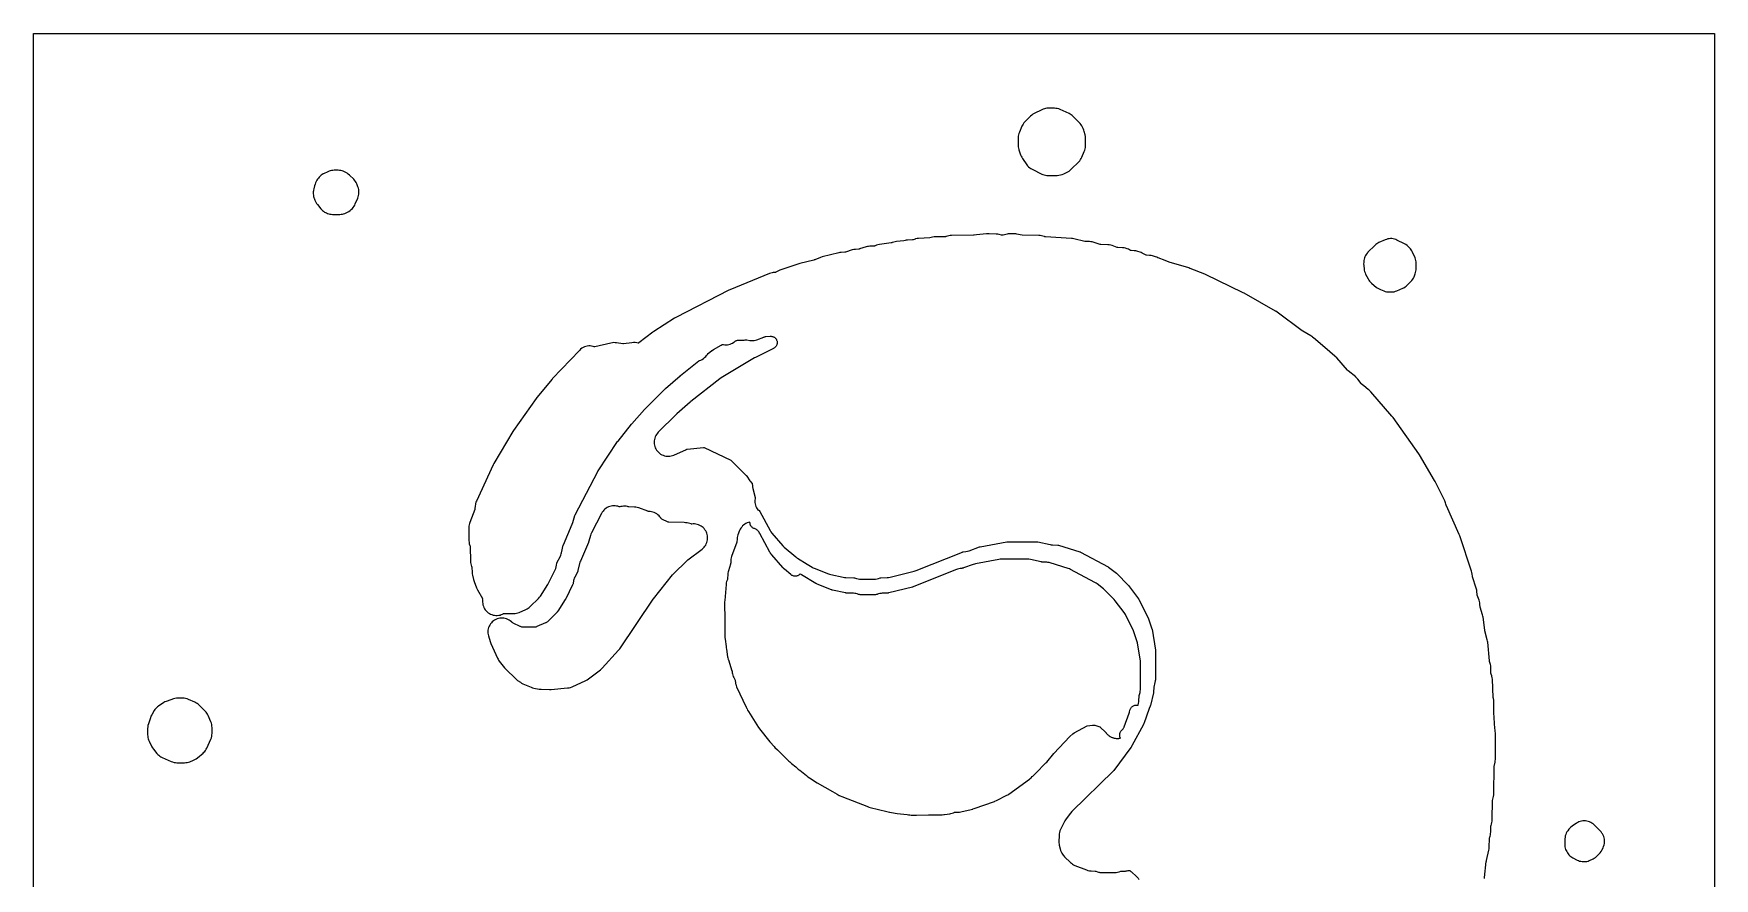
# Model space of a CAD drawing. Header units: millimetres. Extents: x 0 to 300, y 0 to 300.
# Drawn here: x 0 to 300, y 149.2 to 300 of the extents above; entities that cross this region are included whole.
import ezdxf

# ---------------------------------------------------------------- set-up
doc = ezdxf.new("R2010")
doc.units = ezdxf.units.MM
doc.layers.add('CUT', color=7, linetype='CONTINUOUS')

msp = doc.modelspace()

# ---------------------------------------------------------------- linework, layer by layer
at = {"layer": 'CUT'}
for points in [[(0, 0.0614), (0, 299.9386), (0.0029, 299.9971), (0.0614, 300), (299.9341, 300), (299.9926, 299.9971), (299.9954, 299.9386), (299.9954, 0.0614), (299.9926, 0.0029), (299.9341, 0), (0.0614, 0), (0.0029, 0.0029)], [(175.8683, 279.2667), (176.1635, 278.3671), (176.2509, 278.139), (176.3602, 277.9206), (176.4902, 277.7138), (176.4906, 277.7133), (177.2705, 276.5981), (177.4236, 276.401), (177.5956, 276.2201), (177.7848, 276.0572), (177.9893, 275.914), (178.207, 275.792), (179.9466, 274.9279), (180.156, 274.8356), (180.3729, 274.7628), (180.5956, 274.7102), (180.8222, 274.6782), (181.0508, 274.667), (182.3866, 274.6627), (182.6883, 274.68), (182.9856, 274.7336), (183.5712, 274.8761), (183.8535, 274.9627), (184.1236, 275.082), (184.5857, 275.3197), (184.8092, 275.4497), (185.018, 275.602), (185.21, 275.7751), (186.5688, 277.1338), (186.7282, 277.3092), (186.8704, 277.4988), (186.9939, 277.7011), (187.0977, 277.9141), (187.5364, 278.9344), (187.624, 279.1704), (187.6875, 279.414), (187.7262, 279.6627), (187.7396, 279.9141), (187.744, 281.3215), (187.7267, 281.623), (187.6732, 281.9203), (187.53, 282.5086), (187.4443, 282.7884), (187.3265, 283.0562), (187.0943, 283.5101), (186.9652, 283.7331), (186.8139, 283.9417), (186.6419, 284.1336), (185.5594, 285.2228), (185.39, 285.3784), (185.2069, 285.5176), (185.0119, 285.6395), (184.8064, 285.7429), (183.2093, 286.4568), (182.9661, 286.5507), (182.7145, 286.6186), (182.4571, 286.6601), (182.1969, 286.6745), (181.0964, 286.6779), (180.8642, 286.6678), (180.634, 286.6362), (180.4077, 286.5834), (180.1873, 286.5098), (179.9747, 286.416), (178.6059, 285.7348), (178.3714, 285.6019), (178.1527, 285.4445), (177.9521, 285.2644), (176.9145, 284.2268), (176.7557, 284.0523), (176.6141, 283.8636), (176.4909, 283.6624), (176.3872, 283.4504), (175.9415, 282.4186), (175.9389, 282.4127), (175.8499, 282.1739), (175.7857, 281.9273), (175.7469, 281.6754), (175.734, 281.4208), (175.7343, 280.0765), (175.7482, 279.8133), (175.7898, 279.5531), (175.8585, 279.2987), (175.8651, 279.2788)], [(50.648, 269.4935), (50.6515, 269.489), (51.2381, 268.7468), (51.3876, 268.5745), (51.5521, 268.4165), (51.7303, 268.2742), (51.9208, 268.1487), (52.1219, 268.0411), (52.2474, 267.9812), (52.4525, 267.8942), (52.6646, 267.8259), (52.8819, 267.7766), (53.1027, 267.747), (53.3253, 267.7371), (54.6555, 267.7372), (54.8842, 267.7477), (55.111, 267.7791), (55.3339, 267.8311), (55.5512, 267.9033), (55.7609, 267.995), (56.0314, 268.1284), (56.2733, 268.2649), (56.4985, 268.4274), (56.7044, 268.6138), (56.8965, 268.8084), (57.0533, 268.9828), (57.1931, 269.1711), (57.3146, 269.3717), (57.4168, 269.5829), (57.8665, 270.6353), (57.9529, 270.8694), (58.0157, 271.1109), (58.054, 271.3575), (58.0675, 271.6067), (58.068, 271.7158), (58.0573, 271.9578), (58.0233, 272.1976), (57.9662, 272.433), (57.8866, 272.6617), (57.6834, 273.1656), (57.5768, 273.3956), (57.4474, 273.6137), (57.2966, 273.8175), (57.126, 274.005), (56.3689, 274.7565), (56.1681, 274.9354), (55.9493, 275.0917), (55.715, 275.2236), (55.4857, 275.3369), (55.276, 275.4288), (55.0588, 275.5011), (54.8358, 275.5533), (54.609, 275.5848), (54.3803, 275.5955), (53.6189, 275.5961), (53.3905, 275.5858), (53.1639, 275.5547), (52.9411, 275.503), (52.724, 275.4312), (52.5144, 275.3398), (51.7114, 274.9452), (51.7089, 274.944), (51.5068, 274.8328), (51.3157, 274.7034), (51.1374, 274.557), (50.9734, 274.3948), (50.825, 274.2181), (50.6936, 274.0285), (50.5801, 273.8276), (50.3404, 273.353), (50.2289, 273.098), (50.1464, 272.8321), (50.0049, 272.2661), (49.9619, 272.0562), (49.9574, 272.0174), (49.9464, 271.9614), (49.9234, 271.7535), (49.918, 271.5443), (49.9205, 271.3833), (49.9342, 271.1588), (49.9679, 270.9364), (50.0215, 270.718), (50.0946, 270.5052), (50.1045, 270.4829), (50.1106, 270.4654), (50.2049, 270.2568), (50.3807, 269.9109), (50.504, 269.6955)], [(239.9137, 254.5465), (240.1382, 254.4144), (240.3753, 254.3064), (241.0204, 254.0523), (241.2452, 253.9759), (241.4763, 253.9211), (241.5049, 253.9171), (241.5096, 253.916), (241.6149, 253.9019), (241.7115, 253.8885), (241.7159, 253.8883), (241.7442, 253.8845), (241.9808, 253.8753), (242.3463, 253.8784), (242.5959, 253.893), (242.8427, 253.9325), (243.0844, 253.9964), (243.3185, 254.0841), (243.3229, 254.086), (244.3752, 254.5417), (244.5865, 254.6453), (244.7872, 254.7683), (244.9754, 254.9096), (245.1495, 255.0681), (245.8268, 255.7453), (245.9972, 255.934), (246.1476, 256.1391), (246.2764, 256.3584), (246.3822, 256.5897), (246.5895, 257.1113), (246.6672, 257.3379), (246.7229, 257.5709), (246.756, 257.8082), (246.7663, 258.0475), (246.7614, 258.9943), (246.7477, 259.2429), (246.7094, 259.4889), (246.6468, 259.7299), (246.5605, 259.9634), (246.1205, 260.9936), (246.0165, 261.2082), (245.8925, 261.412), (245.7496, 261.6029), (245.5892, 261.7794), (245.369, 261.9997), (245.1659, 262.1817), (244.9442, 262.3406), (244.7065, 262.4743), (243.3454, 263.1452), (243.1219, 263.2421), (242.8901, 263.3168), (242.6521, 263.3686), (242.4102, 263.397), (242.1666, 263.4017), (241.9238, 263.3827), (241.684, 263.3401), (241.4494, 263.2744), (241.2224, 263.1862), (240.1281, 262.6985), (239.9213, 262.5946), (239.725, 262.472), (239.5409, 262.3318), (239.3705, 262.1751), (238.1636, 260.9577), (238.1588, 260.9528), (237.9999, 260.7766), (237.8585, 260.5862), (237.7358, 260.3832), (237.6329, 260.1695), (237.5507, 259.9469), (237.4899, 259.7176), (237.4512, 259.4836), (237.4137, 259.1638), (237.3968, 258.8932), (237.4093, 258.6223), (237.4745, 257.9751), (237.5088, 257.7442), (237.5644, 257.5175), (237.6409, 257.2969), (237.7377, 257.0845), (237.7442, 257.0717), (238.1815, 256.2195), (238.3095, 255.9986), (238.4593, 255.7919), (238.6295, 255.6016), (238.8181, 255.4296), (239.6992, 254.7052), (239.7041, 254.7013)], [(82.9528, 195.5999), (82.7148, 195.5258), (82.4854, 195.4283), (82.2668, 195.3085), (82.0613, 195.1675), (81.8708, 195.0068), (81.6973, 194.8279), (81.5424, 194.6325), (81.4078, 194.4228), (81.2947, 194.2007), (81.2043, 193.9684), (81.1374, 193.7283), (81.0949, 193.4827), (81.0769, 193.2341), (81.0839, 192.9849), (81.1156, 192.7377), (81.1717, 192.4948), (81.4667, 191.4578), (81.5258, 191.2768), (81.5984, 191.1007), (82.7939, 188.4908), (82.887, 188.3079), (82.9947, 188.1333), (83.1164, 187.9681), (84.0597, 186.7915), (84.2618, 186.5684), (86.0732, 184.7961), (86.2281, 184.6567), (86.3941, 184.5306), (86.8749, 184.1962), (87.0916, 184.0614), (87.3209, 183.9493), (88.7815, 183.3259), (89.0319, 183.2345), (89.2906, 183.1702), (90.208, 182.9937), (90.4008, 182.9643), (90.5953, 182.9501), (92.0734, 182.8998), (92.3934, 182.9094), (95.3059, 183.1843), (95.582, 183.226), (95.8517, 183.2982), (96.1116, 183.4001), (98.5773, 184.5288), (98.8297, 184.6624), (99.0653, 184.8238), (101.1689, 186.4493), (101.3333, 186.5881), (101.4852, 186.7404), (104.3793, 189.9054), (104.4989, 190.0463), (104.6078, 190.1957), (110.5702, 199.0463), (110.5984, 199.0864), (110.6282, 199.1252), (114.041, 203.3899), (114.088, 203.4451), (114.1383, 203.4973), (116.6449, 205.9483), (116.7005, 205.9994), (116.7593, 206.0468), (119.3151, 207.9795), (119.5011, 208.1349), (119.6711, 208.3076), (119.8237, 208.4959), (119.9573, 208.6981), (120.0707, 208.9123), (120.1628, 209.1365), (120.2328, 209.3685), (120.28, 209.6062), (120.3039, 209.8474), (120.3044, 210.0898), (120.2814, 210.331), (120.2352, 210.569), (120.1661, 210.8013), (120.0749, 211.0258), (119.9624, 211.2404), (119.8296, 211.4432), (119.6778, 211.6321), (119.5084, 211.8055), (119.323, 211.9616), (119.1234, 212.099), (118.9114, 212.2165), (118.689, 212.3129), (118.4584, 212.3873), (118.2216, 212.439), (117.9809, 212.4675), (117.7386, 212.4726), (117.4969, 212.4543), (117.4825, 212.4525), (117.4441, 212.4504), (117.4059, 212.4557), (117.3884, 212.4595), (116.6265, 212.641), (116.3673, 212.6885), (116.1046, 212.7085), (113.3627, 212.7717), (113.343, 212.7727), (113.3009, 212.7782), (113.2608, 212.7923), (113.2428, 212.8004), (112.1033, 213.3448), (112.0879, 213.3526), (112.056, 213.3717), (112.0332, 213.401), (112.0235, 213.4154), (111.9488, 213.5325), (111.7999, 213.7415), (111.6304, 213.9341), (111.442, 214.1084), (111.2368, 214.2624), (111.0168, 214.3945), (110.7845, 214.5034), (110.5422, 214.5879), (110.2925, 214.6472), (110.0381, 214.6805), (109.7395, 214.7041), (109.7225, 214.7058), (109.6861, 214.7121), (109.6502, 214.7217), (109.6345, 214.7271), (107.9996, 215.3281), (107.752, 215.4048), (107.4977, 215.4554), (107.2396, 215.4795), (106.2243, 215.5212), (106.2071, 215.5223), (106.1702, 215.5272), (106.1281, 215.5369), (105.9857, 215.5764), (105.7561, 215.6175), (105.5236, 215.637), (105.2903, 215.6348), (105.0583, 215.6109), (104.8295, 215.5654), (104.6313, 215.5163), (104.613, 215.5122), (104.5731, 215.5066), (104.4904, 215.5383), (104.2595, 215.6142), (104.0224, 215.6674), (103.7813, 215.6972), (103.5384, 215.7036), (103.296, 215.6863), (103.0565, 215.6455), (102.8221, 215.5817), (102.5949, 215.4955), (102.3772, 215.3875), (102.171, 215.259), (101.9782, 215.1111), (101.8008, 214.9451), (101.6402, 214.7627), (101.4982, 214.5656), (101.3759, 214.3556), (99.5766, 210.8879), (99.4708, 210.6558), (99.3892, 210.4141), (99.1027, 209.3967), (99.0779, 209.3185), (99.0556, 209.2554), (99.0257, 209.179), (97.5876, 205.8307), (97.5085, 205.6213), (97.4486, 205.4057), (97.1628, 204.1662), (97.15, 204.1157), (97.1457, 204.0997), (97.1154, 204.0052), (97.0773, 203.9134), (97.0704, 203.8984), (97.0474, 203.8517), (96.5957, 202.9765), (96.5025, 202.7744), (96.4277, 202.5648), (96.3718, 202.3494), (96.3353, 202.1298), (96.3213, 202.0142), (96.3108, 201.9441), (96.3068, 201.9219), (96.2755, 201.7903), (96.2294, 201.6632), (96.2206, 201.6425), (96.1908, 201.578), (94.9691, 199.1182), (94.9369, 199.0575), (94.9091, 199.0086), (94.8735, 198.9497), (93.5584, 196.9027), (93.5204, 196.8469), (93.5078, 196.8295), (93.4231, 196.7246), (93.4088, 196.7086), (93.3622, 196.6597), (91.7548, 195.0579), (91.7121, 195.0174), (91.6982, 195.0048), (91.6116, 194.9334), (91.523, 194.8734), (91.4245, 194.8195), (91.4077, 194.8113), (91.3542, 194.7867), (89.8428, 194.1358), (89.7839, 194.1122), (89.765, 194.1051), (89.6495, 194.0688), (89.5366, 194.0455), (89.4162, 194.0332), (89.396, 194.0322), (89.3325, 194.0305), (87.4141, 194.0302), (87.3565, 194.0315), (87.3382, 194.0324), (87.2286, 194.0425), (87.1256, 194.0617), (87.0249, 194.0903), (86.9223, 194.13), (86.9055, 194.1374), (86.8533, 194.1619), (85.6021, 194.7838), (85.5451, 194.814), (85.5273, 194.8241), (85.4233, 194.8899), (85.3267, 194.9661), (85.3113, 194.9796), (85.2719, 195.016), (85.0805, 195.1757), (84.8742, 195.3156), (84.655, 195.4342), (84.425, 195.5304), (84.1867, 195.6032), (83.9422, 195.652), (83.6942, 195.6761), (83.4449, 195.6754), (83.197, 195.6499)], [(123.3293, 198.2189), (123.3587, 195.5167), (123.3807, 192.4121), (123.3944, 192.2274), (123.3949, 192.1843), (123.4147, 191.8965), (123.5834, 190.568), (123.6244, 190.3346), (123.6828, 190.1224), (123.8754, 188.7633), (123.9146, 188.5522), (123.9718, 188.3453), (123.998, 188.2642), (124.0171, 188.1954), (124.6517, 186.2418), (124.6572, 186.223), (124.6749, 186.1402), (124.6774, 186.1208), (124.6984, 185.9227), (124.6999, 185.9091), (124.7349, 185.6805), (124.7908, 185.4561), (124.8673, 185.2379), (124.9636, 185.0276), (125.1998, 184.5692), (125.2074, 184.5536), (125.2082, 184.5515), (125.2088, 184.5488), (125.2128, 184.5243), (125.2673, 184.1214), (125.3028, 183.931), (125.3037, 183.9258), (125.304, 183.9245), (125.3132, 183.8754), (125.3835, 183.6351), (125.4775, 183.4031), (127.1645, 179.7723), (127.3084, 179.5061), (127.3407, 179.4541), (127.4416, 179.2396), (127.5969, 178.9584), (129.4054, 176.1281), (129.453, 176.0627), (129.5742, 175.8902), (131.4106, 173.5667), (131.5689, 173.3851), (132.0872, 172.8455), (132.1557, 172.7623), (132.3251, 172.5766), (132.7467, 172.1588), (133.2809, 171.6026), (133.352, 171.5315), (134.2532, 170.6657), (134.7967, 170.1271), (134.9521, 169.9855), (135.0231, 169.926), (135.1377, 169.8159), (135.2987, 169.674), (136.035, 169.0792), (136.4897, 168.6987), (136.6148, 168.6006), (136.7537, 168.4987), (137.9338, 167.5453), (138.2119, 167.3503), (138.812, 166.9876), (139.5803, 166.4237), (139.831, 166.2618), (142.5884, 164.7056), (143.4232, 164.2012), (143.604, 164.1018), (143.7924, 164.0178), (143.8427, 163.9978), (143.9534, 163.9353), (144.2761, 163.7825), (148.9916, 161.9489), (149.0512, 161.9305), (149.3199, 161.844), (152.2843, 161.1049), (152.5188, 161.0582), (152.7566, 161.0341), (152.817, 161.0309), (153.7624, 160.8104), (154.1181, 160.7541), (155.9437, 160.5986), (156.1553, 160.5497), (156.381, 160.5187), (156.6086, 160.5084), (157.0004, 160.5086), (157.3103, 160.4822), (157.5649, 160.4736), (159.7053, 160.51), (161.909, 160.511), (162.1825, 160.5262), (162.4527, 160.5711), (162.5902, 160.6019), (163.505, 160.725), (163.732, 160.7663), (163.9543, 160.8283), (164.1699, 160.9106), (164.3268, 160.979), (164.3428, 160.9855), (164.3783, 160.9972), (164.4148, 161.0021), (164.4323, 161.0033), (165.2597, 161.0379), (165.2608, 161.038), (165.5112, 161.0611), (165.7581, 161.1094), (167.6306, 161.5739), (167.6664, 161.5847), (167.6679, 161.5851), (167.905, 161.6568), (171.5127, 162.9457), (171.5486, 162.961), (171.5578, 162.9643), (171.8401, 163.0852), (173.7117, 164.027), (173.8887, 164.1253), (174.0573, 164.2376), (177.7303, 166.9059), (177.8814, 167.0248), (178.0229, 167.155), (178.2353, 167.3659), (178.3514, 167.461), (178.5096, 167.6157), (178.8111, 167.938), (180.6773, 169.7919), (180.8205, 169.9468), (182.1059, 171.4597), (184.9509, 174.5005), (185.4595, 174.9873), (185.7049, 175.1638), (188.0277, 176.4263), (189.0045, 176.5163), (189.0057, 176.5164), (189.0126, 176.5166), (189.0489, 176.5178), (189.3828, 176.5291), (189.387, 176.5279), (190.3152, 176.2287), (190.3313, 176.2231), (190.3378, 176.2203), (190.3656, 176.1989), (190.3802, 176.1857), (191.3338, 175.2787), (191.3358, 175.2767), (191.3382, 175.2743), (191.3412, 175.2708), (191.3874, 175.2154), (191.4046, 175.1919), (191.4212, 175.1715), (191.4832, 175.0875), (191.546, 175.018), (191.5594, 175.0016), (191.5768, 174.9841), (191.6515, 174.9015), (191.7193, 174.8402), (191.732, 174.8274), (191.7498, 174.8127), (191.8376, 174.7334), (191.9091, 174.6807), (191.9209, 174.6709), (191.9388, 174.6589), (192.0396, 174.5847), (192.1135, 174.541), (192.1243, 174.5337), (192.1419, 174.5242), (192.2554, 174.4571), (192.3303, 174.4224), (192.3401, 174.4171), (192.3573, 174.4099), (192.483, 174.3517), (192.5576, 174.3258), (192.5662, 174.3222), (192.5829, 174.3171), (192.72, 174.2696), (192.7931, 174.2523), (192.8006, 174.2499), (192.8166, 174.2467), (192.964, 174.2117), (193.0344, 174.2023), (193.041, 174.201), (193.0564, 174.1994), (193.2126, 174.1785), (193.2792, 174.1764), (193.285, 174.1758), (193.2998, 174.1757), (193.4633, 174.1704), (193.5252, 174.1746), (193.5302, 174.1746), (193.5446, 174.176), (193.7135, 174.1875), (193.77, 174.1971), (193.7745, 174.1975), (193.7885, 174.2002), (193.9607, 174.2295), (193.9755, 174.2336), (193.9743, 174.2363), (193.977, 174.2368), (193.9737, 174.2427), (193.9271, 174.3486), (193.891, 174.4586), (193.8656, 174.5715), (193.8512, 174.6863), (193.848, 174.802), (193.8559, 174.9175), (193.8748, 175.0317), (193.9046, 175.1431), (193.9064, 175.1478), (193.9156, 175.1727), (193.9174, 175.1774), (193.944, 175.2486), (193.9892, 175.3418), (193.9933, 175.3503), (194.0559, 175.4521), (194.1285, 175.5475), (194.2102, 175.6351), (194.2523, 175.672), (194.2704, 175.6896), (194.3686, 175.7849), (194.4525, 175.8846), (194.526, 175.9921), (194.5307, 176.0007), (194.5883, 176.1065), (194.59, 176.1103), (194.5904, 176.1112), (194.6228, 176.1883), (194.6231, 176.1889), (194.6506, 176.2543), (194.6512, 176.2558), (195.5322, 178.6801), (195.5903, 178.8706), (195.6799, 179.2308), (195.7132, 179.3416), (195.757, 179.4488), (195.811, 179.5512), (195.8746, 179.6479), (195.9472, 179.7381), (196.0281, 179.8208), (196.1167, 179.8954), (196.212, 179.9611), (196.3132, 180.0173), (196.4194, 180.0635), (196.5295, 180.0992), (196.6425, 180.1241), (196.7575, 180.1381), (196.8732, 180.1409), (196.9887, 180.1325), (197.1028, 180.1131), (197.1337, 180.1047), (197.2208, 180.4552), (197.2686, 180.6987), (197.2921, 180.9458), (197.3258, 181.6928), (197.331, 181.7635), (197.3333, 181.7859), (197.3556, 181.9258), (197.3604, 181.9478), (197.3775, 182.0166), (197.4797, 182.3828), (197.5304, 182.6024), (197.5611, 182.8257), (197.5716, 183.0509), (197.578, 187.575), (197.5704, 187.7737), (197.547, 187.9712), (197.0306, 191.2172), (196.9899, 191.419), (196.9328, 191.6167), (196.4586, 193.0358), (196.3234, 193.362), (194.8632, 196.2811), (194.7507, 196.4823), (194.6202, 196.6722), (193.0583, 198.7343), (192.8479, 198.9778), (191.1797, 200.6742), (190.9426, 200.8864), (189.8096, 201.7774), (189.6304, 201.906), (189.4405, 202.0182), (185.0892, 204.3383), (184.8741, 204.4402), (184.6503, 204.5211), (181.4557, 205.507), (181.2543, 205.5601), (181.0491, 205.5963), (180.8416, 205.6152), (180.0885, 205.6523), (180.0348, 205.6561), (180.0178, 205.6577), (179.9111, 205.6723), (179.8943, 205.6753), (179.8415, 205.686), (177.9394, 206.1146), (177.6624, 206.1609), (177.3819, 206.1757), (172.7211, 206.1609), (172.5001, 206.1504), (172.2809, 206.1204), (168.119, 205.362), (167.9094, 205.3145), (167.7047, 205.249), (165.9703, 204.6116), (165.9018, 204.5886), (165.8799, 204.5819), (165.7395, 204.5481), (165.717, 204.544), (165.6455, 204.5332), (165.3503, 204.4974), (165.1369, 204.462), (164.9274, 204.4083), (164.7232, 204.3367), (157.0933, 201.2841), (157.0131, 201.2551), (156.9468, 201.2337), (156.8648, 201.2103), (152.6332, 200.1565), (152.5685, 200.1422), (152.5478, 200.1383), (152.4166, 200.12), (152.3957, 200.1182), (152.3295, 200.1144), (151.4845, 200.0874), (151.2472, 200.0685), (151.0127, 200.0271), (150.7833, 199.9635), (150.6033, 199.9043), (150.54, 199.8854), (150.5197, 199.8799), (150.3965, 199.8534), (150.2712, 199.84), (150.2503, 199.8389), (150.1842, 199.8371), (147.6291, 199.8362), (147.5649, 199.8378), (147.5445, 199.8389), (147.4227, 199.8514), (147.3028, 199.8763), (147.283, 199.8815), (147.2213, 199.8994), (147.0028, 199.9689), (146.7781, 200.0291), (146.5487, 200.0681), (146.3166, 200.0856), (145.1665, 200.1186), (145.1079, 200.1217), (145.0893, 200.1231), (144.973, 200.1374), (144.9546, 200.1406), (144.897, 200.1518), (142.6201, 200.6527), (142.5715, 200.6645), (142.5561, 200.6685), (142.4606, 200.6977), (142.4456, 200.7029), (142.3988, 200.7203), (139.8353, 201.7337), (139.7865, 201.7542), (139.7711, 201.761), (139.6764, 201.8081), (139.6616, 201.8162), (139.6158, 201.8427), (137.0335, 203.4112), (136.9913, 203.438), (136.9781, 203.4468), (136.8972, 203.5053), (136.8847, 203.5151), (136.8461, 203.5467), (136.8276, 203.5624), (136.7682, 203.4962), (136.68, 203.4154), (136.584, 203.3438), (136.4815, 203.2821), (136.3733, 203.2309), (136.2606, 203.1908), (136.1444, 203.1621), (136.0259, 203.1451), (135.9063, 203.14), (135.7868, 203.1468), (135.6686, 203.1655), (135.5529, 203.1959), (135.4407, 203.2377), (135.3333, 203.2904), (135.2316, 203.3536), (135.1368, 203.4265), (134.0073, 204.3889), (133.9902, 204.4037), (133.955, 204.4348), (133.9383, 204.4499), (133.9273, 204.46), (133.8946, 204.4912), (133.8279, 204.5573), (133.7964, 204.5897), (133.7862, 204.6006), (133.7709, 204.6172), (133.7395, 204.6522), (133.7245, 204.6691), (131.7544, 206.9396), (131.7336, 206.9641), (131.6911, 207.0159), (131.6711, 207.041), (131.658, 207.0577), (131.6199, 207.1095), (131.5436, 207.2193), (131.5083, 207.2731), (131.4971, 207.2912), (131.4806, 207.3187), (131.4469, 207.3766), (131.4311, 207.4046), (129.5924, 210.7671), (129.5799, 210.7905), (129.5631, 210.8229), (129.5545, 210.8395), (129.5426, 210.8632), (129.5338, 210.881), (129.5108, 210.9221), (129.4733, 210.9977), (129.4059, 211.1055), (129.3282, 211.2062), (129.241, 211.2988), (129.1452, 211.3824), (129.0417, 211.4563), (128.9315, 211.5197), (128.8156, 211.572), (128.64, 211.6313), (128.6345, 211.6329), (128.5232, 211.6771), (128.4169, 211.7321), (128.3165, 211.7975), (128.2232, 211.8725), (128.1378, 211.9564), (128.0613, 212.0485), (127.9942, 212.1477), (127.9814, 212.1716), (127.9495, 212.2489), (127.9158, 212.3597), (127.8931, 212.4733), (127.8813, 212.5886), (127.8808, 212.6944), (127.8253, 212.6816), (127.8221, 212.7149), (127.8225, 212.809), (127.8118, 212.8072), (127.5753, 212.7438), (127.3462, 212.6576), (127.1265, 212.5494), (126.9186, 212.4202), (126.7242, 212.2713), (126.5454, 212.1041), (126.3837, 211.9202), (126.2409, 211.7214), (126.1181, 211.5095), (126.0167, 211.2867), (125.7172, 210.5329), (125.6362, 210.2946), (125.5795, 210.0494), (125.5478, 209.7997), (125.5046, 209.2331), (124.5848, 206.6297), (124.5179, 206.408), (124.4717, 206.181), (124.4707, 206.1716), (124.4651, 206.1437), (124.4403, 205.9044), (124.4151, 205.4441), (124.4142, 205.4347), (124.3964, 205.338), (124.3902, 205.3161), (124.0084, 204.0995), (123.9525, 203.8902), (123.915, 203.6768), (123.8961, 203.4609), (123.8629, 202.7077), (123.8613, 202.6864), (123.854, 202.6409), (123.8416, 202.5965), (123.8341, 202.5764), (123.7711, 202.4218), (123.7685, 202.4153), (123.6854, 202.1778), (123.6266, 201.9331), (123.5927, 201.6838), (123.346, 198.7844), (123.3371, 198.5548), (123.3378, 198.4539), (123.3371, 198.4443)], [(22.1586, 171.3297), (22.3341, 171.1651), (22.5245, 171.0181), (22.7283, 170.8901), (22.9433, 170.7823), (24.5682, 170.0634), (24.8115, 169.9706), (25.063, 169.9036), (25.3202, 169.8631), (25.5801, 169.8496), (26.9589, 169.8498), (27.1951, 169.8611), (27.4293, 169.8946), (27.6592, 169.95), (27.8828, 170.027), (28.5573, 170.2954), (28.8003, 170.4074), (29.0298, 170.5448), (29.2434, 170.706), (30.241, 171.5461), (30.4075, 171.6997), (30.5594, 171.8678), (30.6955, 172.0489), (30.8146, 172.2417), (30.9158, 172.4444), (31.6323, 174.0592), (31.7253, 174.3022), (31.7926, 174.5535), (31.8333, 174.8105), (31.8472, 175.0703), (31.8484, 176.1334), (31.8355, 176.3892), (31.7966, 176.6423), (31.732, 176.8901), (31.6424, 177.1299), (31.1487, 178.2698), (31.0451, 178.4811), (30.9221, 178.6817), (30.7808, 178.8698), (30.6224, 179.0439), (29.539, 180.1272), (29.3651, 180.2855), (29.1771, 180.4267), (28.9767, 180.5497), (28.7656, 180.6532), (27.6221, 181.1489), (27.3839, 181.238), (27.1379, 181.3025), (26.8866, 181.3417), (26.6326, 181.3551), (25.7563, 181.3568), (25.4879, 181.3429), (25.2226, 181.3002), (24.9634, 181.2293), (23.8379, 180.8555), (23.6339, 180.7776), (23.4374, 180.6823), (23.25, 180.5702), (22.3045, 179.9469), (22.1221, 179.8145), (21.9524, 179.6662), (21.7967, 179.5032), (21.6564, 179.3269), (21.5324, 179.1386), (21.0743, 178.3691), (20.949, 178.1303), (20.8502, 177.8795), (20.4772, 176.7585), (20.4056, 176.4967), (20.3628, 176.2287), (20.3494, 175.9576), (20.3547, 174.8045), (20.3663, 174.5748), (20.399, 174.3472), (20.4525, 174.1235), (20.5263, 173.9057), (20.6198, 173.6956), (21.116, 172.7059), (21.2445, 172.4798), (21.3958, 172.2682), (21.9998, 171.5104)], [(273.3753, 154.6061), (273.4506, 154.3733), (273.5482, 154.149), (273.6392, 153.9652), (273.7509, 153.7634), (273.8808, 153.5727), (274.0276, 153.3949), (274.1903, 153.2313), (274.3673, 153.0835), (274.5572, 152.9525), (274.7584, 152.8397), (275.5169, 152.4589), (275.726, 152.3657), (275.9428, 152.292), (276.1654, 152.2385), (276.392, 152.2055), (276.6206, 152.1934), (276.725, 152.1926), (276.9674, 152.2027), (277.2077, 152.2362), (277.4436, 152.2928), (277.6729, 152.372), (278.1243, 152.5529), (278.351, 152.6573), (278.5663, 152.7837), (278.7678, 152.9309), (278.9537, 153.0975), (279.4256, 153.5651), (279.6078, 153.7663), (279.7671, 153.9861), (279.9016, 154.2219), (280.1246, 154.6674), (280.2294, 154.9072), (280.3084, 155.1566), (280.361, 155.4128), (280.365, 155.4393), (280.3902, 155.6924), (280.3896, 155.9467), (280.3631, 156.1997), (280.311, 156.4487), (280.2339, 156.691), (280.1325, 156.9244), (280.008, 157.1461), (279.9327, 157.2657), (279.7615, 157.5049), (279.5634, 157.7222), (278.5144, 158.7454), (278.3328, 158.9061), (278.1364, 159.0485), (277.9272, 159.1712), (277.707, 159.273), (277.4781, 159.353), (277.2424, 159.4105), (277.0023, 159.4448), (276.76, 159.4557), (276.5178, 159.4431), (276.2779, 159.4071), (276.0427, 159.348), (275.8143, 159.2664), (275.5949, 159.163), (275.3865, 159.0388), (274.6254, 158.5338), (274.4002, 158.3653), (274.1953, 158.1726), (274.0133, 157.9581), (273.8226, 157.7058), (273.6783, 157.493), (273.5567, 157.2665), (273.4589, 157.0287), (273.3861, 156.7821), (273.339, 156.5294), (273.3181, 156.2731), (273.29, 155.3326), (273.2946, 155.088), (273.3232, 154.8451)]]:
    msp.add_lwpolyline(points, close=True, dxfattribs=at)
msp.add_lwpolyline([(258.9509, 149.1809), (258.9783, 149.3694), (259.2842, 152.2258), (259.2939, 152.2962), (259.3077, 152.3659), (259.7326, 154.2151), (259.7761, 154.4588), (259.7767, 154.4675), (259.7798, 154.4851), (259.7987, 154.7328), (259.8411, 156.3565), (259.8419, 156.3736), (259.8462, 156.4101), (259.8569, 156.4448), (259.8631, 156.461), (259.8939, 156.5359), (259.9702, 156.7484), (260.0271, 156.9668), (260.0639, 157.1895), (260.0806, 157.4146), (260.1127, 158.5357), (260.1138, 158.5544), (260.1189, 158.5946), (260.1281, 158.634), (260.1338, 158.6519), (260.216, 158.8929), (260.2883, 159.1483), (260.3331, 159.41), (260.3347, 159.4349), (260.3404, 159.4705), (260.3553, 159.7144), (260.3959, 163.0818), (260.3983, 163.094), (260.5662, 163.8326), (260.6117, 164.0986), (260.6283, 164.3679), (260.6287, 164.4209), (260.6289, 164.4247), (260.666, 169.0636), (260.6732, 169.1282), (260.6769, 169.1475), (260.845, 169.9125), (260.8876, 170.1694), (260.9032, 170.4294), (260.9039, 170.5182), (260.9125, 170.705), (260.9118, 171.527), (260.924, 173.0774), (260.9212, 173.2177), (260.9103, 173.4431), (260.9089, 175.1572), (260.8942, 175.4262), (260.8506, 175.692), (260.7878, 175.9778), (260.6501, 178.8258), (260.6339, 180.7415), (260.6153, 181.026), (260.5643, 181.3066), (260.5216, 181.484), (260.3634, 184.7549), (260.3366, 185.0185), (260.2821, 185.2778), (260.2503, 185.3757), (260.2448, 185.3982), (260.2182, 185.475), (260.2004, 185.5299), (260.1876, 185.5631), (260.1703, 185.6131), (260.1392, 185.6912), (260.1372, 185.6964), (260.1359, 185.7008), (260.1255, 185.7412), (260.1191, 185.7863), (260.1179, 185.8075), (260.0876, 186.9232), (260.0726, 187.1374), (260.0392, 187.3495), (259.9878, 187.5579), (259.9187, 187.7612), (259.8629, 187.9047), (259.8569, 187.9213), (259.8465, 187.9577), (259.8396, 187.9949), (259.8376, 188.0124), (259.5356, 191.3547), (259.5076, 191.5646), (259.462, 191.7714), (259.0369, 193.3721), (259.0193, 193.4483), (259.0067, 193.5256), (258.7141, 195.7963), (258.6766, 196.0121), (258.6203, 196.2239), (258.1931, 197.5882), (258.1916, 197.5932), (258.1806, 197.6416), (258.1771, 197.667), (258.1753, 197.69), (258.153, 198.1101), (258.1252, 198.372), (258.0699, 198.6295), (257.9879, 198.8797), (257.6594, 199.7284), (257.653, 199.7464), (257.6421, 199.7861), (257.6353, 199.8268), (257.6336, 199.8458), (257.5976, 200.4111), (257.5757, 200.6183), (257.5366, 200.823), (257.4806, 201.0238), (256.8322, 203.0219), (256.8264, 203.0416), (256.8084, 203.1283), (256.8059, 203.1487), (256.7719, 203.5041), (256.7291, 203.7834), (256.6551, 204.056), (254.5614, 210.3394), (254.4678, 210.5786), (252.1627, 215.6796), (252.1551, 215.6977), (252.1284, 215.7782), (252.1237, 215.7972), (252.0746, 216.0217), (252.0218, 216.2222), (251.9527, 216.4176), (251.8676, 216.6066), (250.1312, 220.0725), (250.0508, 220.2204), (247.3586, 224.7967), (247.3582, 224.7973), (247.2405, 224.9788), (242.6409, 231.4446), (242.4879, 231.6387), (242.4872, 231.6395), (242.4285, 231.714), (238.6838, 236.0215), (238.5517, 236.162), (238.5015, 236.2078), (238.3673, 236.3489), (238.2051, 236.4922), (237.3973, 237.1459), (236.9803, 237.4978), (236.9721, 237.5062), (236.9578, 237.524), (236.3826, 238.2847), (236.1992, 238.5007), (235.9924, 238.6946), (235.979, 238.7058), (235.9693, 238.715), (234.6573, 239.8114), (234.5931, 239.8693), (234.5325, 239.9325), (232.578, 242.1284), (232.3384, 242.3637), (232.2966, 242.3996), (232.2493, 242.4457), (230.46, 243.9752), (228.4437, 245.7052), (228.3489, 245.7799), (228.3339, 245.7927), (228.1618, 245.9272), (227.9787, 246.0462), (226.5358, 246.8965), (226.4837, 246.929), (226.4345, 246.9634), (221.9492, 250.2765), (221.7045, 250.4361), (221.6836, 250.448), (221.6728, 250.4551), (216.0578, 253.6636), (215.8999, 253.7465), (215.8998, 253.7466), (209.1859, 256.9714), (209.0323, 257.0389), (206.435, 258.0784), (206.3969, 258.0936), (206.185, 258.1676), (202.6873, 259.2147), (202.2519, 259.3771), (201.4621, 259.6717), (201.1694, 259.7808), (200.6932, 259.9584), (200.6391, 259.9865), (200.4552, 260.0725), (200.265, 260.1433), (199.8888, 260.2662), (199.6909, 260.3219), (199.489, 260.3612), (199.2847, 260.3838), (199.1811, 260.3909), (198.6571, 260.4354), (198.6372, 260.4376), (198.608, 260.4433), (198.5953, 260.4482), (198.5782, 260.4565), (197.8796, 260.8154), (197.6997, 260.899), (197.5136, 260.9681), (197.118, 261.0974), (196.92, 261.1532), (196.7181, 261.1925), (196.5136, 261.2151), (196.4102, 261.2222), (195.8805, 261.2671), (195.8623, 261.2691), (195.8394, 261.2734), (195.8248, 261.279), (195.8079, 261.287), (195.4005, 261.4931), (195.1564, 261.6006), (194.9021, 261.6815), (194.6407, 261.7349), (194.3751, 261.7601), (194.3664, 261.7604), (193.5166, 261.7955), (193.4969, 261.7968), (193.4548, 261.803), (193.4136, 261.8136), (193.3949, 261.82), (192.5012, 262.1536), (192.2436, 262.2342), (191.9788, 262.2866), (191.7099, 262.3101), (190.4607, 262.3515), (190.444, 262.3524), (190.4079, 262.3569), (190.3722, 262.3646), (190.3565, 262.3691), (189.1214, 262.7535), (188.9139, 262.8084), (188.7024, 262.8454), (188.4885, 262.864), (187.718, 262.898), (187.701, 262.8991), (187.6283, 262.9089), (187.6116, 262.9123), (185.6418, 263.3625), (185.4468, 263.399), (185.2495, 263.4199), (180.584, 263.7277), (180.5613, 263.7299), (180.4646, 263.7483), (180.4487, 263.7528), (180.1489, 263.8494), (179.9075, 263.914), (179.8986, 263.9155), (179.8967, 263.916), (179.6539, 263.9554), (179.4084, 263.9708), (176.4472, 264.0107), (176.4301, 264.0134), (176.0903, 264.0748), (175.4932, 264.2064), (175.2916, 264.2423), (175.0877, 264.2616), (174.883, 264.2641), (174.3246, 264.248), (174.2995, 264.2462), (174.1833, 264.2438), (173.9685, 264.2301), (173.7557, 264.198), (173.5465, 264.1477), (173.0303, 263.9999), (172.7928, 264.0253), (172.7698, 264.0278), (172.7687, 264.0279), (172.7686, 264.0279), (172.3461, 264.1404), (172.0806, 264.1958), (171.8106, 264.2222), (170.5642, 264.2759), (170.3741, 264.2769), (170.1845, 264.2634), (170.1049, 264.2547), (168.2676, 264.0535), (167.8797, 264.011), (167.8206, 264.0061), (167.7614, 264.004), (163.8434, 263.9662), (163.5971, 263.9517), (163.5952, 263.9514), (163.5926, 263.9512), (163.3476, 263.912), (163.1077, 263.8488), (162.8125, 263.755), (162.7941, 263.7498), (162.7092, 263.734), (162.7077, 263.7338), (162.6897, 263.733), (160.739, 263.6939), (160.4668, 263.6735), (160.1984, 263.6235), (159.9925, 263.5614), (157.9526, 263.4335), (157.673, 263.4), (157.4858, 263.3559), (157.4533, 263.3498), (157.4297, 263.3426), (157.399, 263.3354), (157.3615, 263.3219), (157.1907, 263.2701), (156.9868, 263.1958), (156.9682, 263.1896), (156.9273, 263.1794), (156.8916, 263.1743), (156.8783, 263.173), (156.8661, 263.1722), (155.9843, 263.1401), (155.7612, 263.122), (155.5406, 263.084), (155.3243, 263.0263), (155.302, 263.0182), (154.0365, 262.8939), (153.7699, 262.8531), (153.5092, 262.7839), (153.2576, 262.6869), (153.2034, 262.6626), (153.1665, 262.6469), (153.1326, 262.6356), (153.0941, 262.6267), (153.0759, 262.6239), (150.95, 262.3499), (150.6991, 262.3045), (150.4541, 262.2337), (150.2176, 262.1383), (150.1384, 262.1016), (150.1217, 262.0943), (150.0848, 262.0814), (150.0461, 262.0758), (150.0279, 262.0745), (149.2402, 262.0383), (149.0243, 262.019), (148.8108, 261.981), (148.6014, 261.9246), (147.4198, 261.551), (147.3978, 261.5448), (147.3012, 261.5267), (147.2785, 261.5246), (146.7174, 261.4889), (146.4145, 261.4509), (146.1186, 261.3763), (144.9264, 260.9971), (144.9043, 260.9908), (144.807, 260.9725), (144.7841, 260.9704), (144.1434, 260.9296), (143.9188, 260.905), (143.6973, 260.8603), (140.7368, 260.1219), (140.4261, 260.0225), (139.4209, 259.6268), (139.3405, 259.5984), (139.2583, 259.5759), (136.7723, 258.9888), (136.5561, 258.9274), (133.5299, 257.9185), (133.3521, 257.8516), (133.1799, 257.7714), (132.463, 257.4038), (132.4474, 257.3963), (132.4129, 257.3824), (132.3768, 257.3752), (132.3595, 257.3729), (132.0273, 257.3377), (131.7956, 257.3021), (131.5682, 257.245), (131.3472, 257.1668), (124.2611, 254.2786), (124.2609, 254.2785), (124.0602, 254.1862), (114.6279, 249.3308), (114.4158, 249.2081), (114.4054, 249.2014), (114.3836, 249.1888), (110.7064, 246.8127), (110.5481, 246.7015), (108.0313, 244.7839), (107.9845, 244.7516), (107.9282, 244.7594), (107.637, 244.8135), (107.3592, 244.8492), (107.0792, 244.8536), (106.8004, 244.8267), (105.2999, 244.5962), (105.2784, 244.5935), (105.2337, 244.5916), (105.189, 244.5946), (105.1675, 244.5978), (104.0628, 244.7944), (103.8097, 244.8262), (103.5547, 244.832), (103.3004, 244.8119), (103.0495, 244.7659), (100.1966, 244.0912), (100.1778, 244.0872), (100.1388, 244.0819), (100.1006, 244.0919), (100.0536, 244.1079), (100.053, 244.1059), (99.8568, 244.1668), (99.6031, 244.2175), (99.3454, 244.2416), (99.0866, 244.2391), (98.8295, 244.2098), (98.5768, 244.154), (98.3312, 244.0724), (98.0954, 243.9659), (97.8718, 243.8356), (97.8488, 243.8205), (97.6169, 243.6489), (97.4063, 243.4516), (92.6399, 238.4398), (92.5276, 238.3135), (89.8023, 235.0296), (89.6798, 234.8693), (85.6488, 229.1264), (85.5513, 228.9763), (82.1377, 223.287), (82.0083, 223.0414), (79.04, 216.5577), (78.957, 216.3532), (78.8924, 216.1421), (78.8467, 215.9261), (78.8203, 215.707), (78.7779, 215.1511), (78.776, 215.1316), (78.7689, 215.0917), (78.7579, 215.0527), (78.7512, 215.0342), (77.859, 212.7543), (77.7836, 212.5309), (77.7295, 212.3013), (77.6972, 212.0677), (77.6872, 211.8321), (77.6977, 209.4701), (77.7147, 209.1899), (77.763, 208.9134), (77.842, 208.644), (77.9002, 208.4802), (77.9069, 208.4599), (77.9171, 208.4169), (77.9226, 208.3731), (77.9236, 208.3517), (77.9678, 205.8114), (77.9842, 205.5652), (78.0249, 205.3218), (78.0894, 205.0835), (78.177, 204.8528), (78.1806, 204.8446), (78.1875, 204.8277), (78.1994, 204.792), (78.2045, 204.7551), (78.2057, 204.7367), (78.2471, 203.8129), (78.27, 203.5692), (78.3166, 203.3289), (78.5149, 202.5208), (78.6137, 202.2082), (79.0704, 201.0372), (79.223, 200.7157), (80.1136, 199.1397), (80.1284, 199.1135), (80.1556, 199.0592), (80.1423, 198.9556), (80.1233, 198.719), (80.1267, 198.4816), (80.1527, 198.2457), (80.201, 198.0132), (80.2024, 198.0079), (80.2751, 197.7737), (80.3705, 197.5477), (80.4876, 197.3322), (80.6252, 197.1292), (80.782, 196.9406), (80.9566, 196.7683), (81.1472, 196.614), (81.352, 196.4791), (81.5691, 196.3649), (81.7963, 196.2725), (82.0314, 196.2028), (82.2723, 196.1565), (82.5165, 196.134), (82.7617, 196.1356), (83.0057, 196.1611), (83.2459, 196.2105), (83.4802, 196.2832), (83.7062, 196.3784), (83.8232, 196.4419), (83.8725, 196.4656), (83.9338, 196.4686), (84.1781, 196.4686), (84.1833, 196.4684), (85.6995, 196.4686), (85.9531, 196.4816), (86.2041, 196.5202), (86.4499, 196.5841), (86.688, 196.6725), (86.6881, 196.6726), (87.8693, 197.1813), (88.0809, 197.2846), (88.2819, 197.4073), (88.4705, 197.5483), (88.6449, 197.7065), (90.1139, 199.1703), (90.2946, 199.3709), (90.4526, 199.5899), (91.7652, 201.6328), (91.9009, 201.872), (93.0923, 204.2709), (93.2039, 204.5317), (93.2852, 204.8036), (93.3352, 205.0829), (93.3781, 205.4378), (93.3806, 205.4552), (93.3882, 205.4909), (93.4018, 205.5243), (93.4096, 205.5404), (94.0172, 206.7174), (94.1049, 206.9063), (94.1766, 207.1018), (94.2318, 207.3025), (94.544, 208.6564), (94.5483, 208.6737), (94.5713, 208.7437), (94.5779, 208.7603), (96.1516, 212.4242), (96.2609, 212.7332), (96.6083, 213.967), (96.6143, 213.9864), (96.6452, 214.0645), (96.6541, 214.0827), (100.6823, 221.8458), (100.7152, 221.9051), (100.7513, 221.9625), (104.2434, 227.1835), (104.274, 227.2272), (104.3064, 227.2694), (106.7415, 230.3019), (106.7592, 230.3234), (106.7774, 230.3445), (109.0232, 232.8945), (109.0505, 232.9245), (109.0787, 232.9536), (112.7275, 236.5815), (112.7533, 236.6065), (112.7799, 236.6307), (115.3853, 238.9337), (115.4108, 238.9556), (115.4369, 238.9768), (118.7139, 241.5677), (118.7648, 241.6039), (118.8482, 241.6312), (119.0931, 241.7258), (119.3268, 241.8457), (119.5466, 241.9893), (119.7501, 242.1553), (119.9559, 242.342), (120.1254, 242.5111), (120.2779, 242.6958), (120.4121, 242.8941), (120.4263, 242.9174), (120.4735, 242.9588), (120.9759, 243.356), (121.0414, 243.4043), (121.1098, 243.4481), (121.3494, 243.5904), (122.7091, 244.3982), (122.8702, 244.494), (122.9208, 244.5209), (122.939, 244.5179), (123.1359, 244.4762), (123.3737, 244.4493), (123.6129, 244.4453), (123.8515, 244.4641), (124.0871, 244.5056), (124.3177, 244.5695), (124.5411, 244.6551), (124.7553, 244.7617), (124.9584, 244.8883), (125.089, 244.9883), (125.0894, 244.9879), (125.2306, 245.0957), (125.3249, 245.1541), (125.4245, 245.203), (125.5284, 245.242), (125.6356, 245.2706), (125.745, 245.2887), (125.8557, 245.2959), (125.9666, 245.2923), (126.1008, 245.2748), (126.3745, 245.2541), (126.6489, 245.2637), (126.8307, 245.2901), (126.831, 245.288), (127.0041, 245.3144), (127.1132, 245.3204), (127.2279, 245.3157), (127.247, 245.314), (127.3068, 245.3071), (127.8583, 245.2307), (128.1024, 245.209), (128.3474, 245.2113), (128.5909, 245.2375), (128.8308, 245.2875), (129.0646, 245.3607), (130.3567, 245.8359), (130.4114, 245.8546), (130.4289, 245.8601), (130.5354, 245.8885), (130.6441, 245.9068), (130.6624, 245.9091), (130.7199, 245.9147), (131.469, 245.9709), (131.5303, 245.974), (131.5498, 245.9745), (131.667, 245.9718), (131.7777, 245.9582), (131.8865, 245.9339), (131.9924, 245.899), (132.0944, 245.8539), (132.1915, 245.7989), (132.2827, 245.7347), (132.3671, 245.6619), (132.4441, 245.5811), (132.5127, 245.4932), (132.5723, 245.399), (132.6224, 245.2993), (132.6625, 245.1952), (132.6922, 245.0877), (132.7112, 244.9778), (132.7193, 244.8666), (132.7164, 244.7551), (132.7026, 244.6444), (132.678, 244.5356), (132.6429, 244.4298), (132.5975, 244.3279), (132.5424, 244.231), (132.478, 244.1399), (132.405, 244.0556), (132.324, 243.9789), (132.236, 243.9105), (132.1368, 243.848), (132.1198, 243.8384), (132.0656, 243.8096), (128.8385, 242.1956), (128.6799, 242.109), (122.7252, 238.5714), (122.4516, 238.3832), (117.3043, 234.3137), (117.199, 234.2257), (114.7884, 232.0949), (114.6815, 231.9946), (111.4957, 228.8269), (111.3285, 228.6434), (111.1804, 228.4441), (111.0528, 228.2311), (110.9469, 228.0065), (110.8638, 227.7725), (110.8044, 227.5315), (110.7691, 227.2857), (110.7585, 227.0376), (110.7724, 226.7897), (110.8109, 226.5444), (110.8735, 226.3042), (110.9597, 226.0713), (111.0685, 225.8482), (111.1989, 225.6369), (111.3497, 225.4396), (111.5192, 225.2582), (111.706, 225.0946), (111.908, 224.9502), (112.1234, 224.8267), (112.3499, 224.7251), (112.5854, 224.6464), (112.8276, 224.5915), (113.074, 224.5609), (113.3222, 224.5549), (113.5698, 224.5736), (113.8143, 224.6167), (114.0533, 224.6839), (114.2845, 224.7744), (116.5239, 225.7824), (116.5425, 225.7902), (116.5838, 225.8036), (116.6263, 225.8126), (116.6463, 225.8152), (119.5594, 226.1081), (119.5762, 226.1094), (119.6124, 226.1097), (119.6461, 226.0974), (119.6617, 226.0904), (124.4302, 223.838), (124.4492, 223.8284), (124.4881, 223.8043), (124.524, 223.7759), (124.5395, 223.7614), (127.2095, 221.1107), (127.2223, 221.0974), (127.273, 221.0361), (127.2837, 221.021), (127.8481, 220.1837), (127.9844, 220.0003), (128.1367, 219.8301), (128.2564, 219.7188), (128.2763, 219.6982), (128.2807, 219.6374), (128.2875, 219.3386), (128.3086, 219.0655), (128.3595, 218.7964), (128.7631, 217.1597), (128.7745, 217.1017), (128.7747, 217.0427), (128.7542, 216.5701), (128.7558, 216.3225), (128.7818, 216.0763), (128.832, 215.8339), (128.906, 215.5976), (129.003, 215.3698), (129.122, 215.1527), (129.2416, 214.9781), (129.2531, 214.9873), (129.2641, 214.9945), (129.3393, 214.8864), (129.3683, 214.9071), (129.462, 214.9612), (129.4971, 214.8703), (129.5943, 214.6722), (131.4444, 211.2889), (131.5852, 211.0612), (131.7496, 210.8499), (133.7133, 208.5868), (133.8418, 208.4495), (133.9802, 208.3223), (136.0409, 206.5665), (136.198, 206.4432), (136.3644, 206.3328), (138.0775, 205.2922), (138.9541, 204.7598), (139.1395, 204.6577), (139.3329, 204.5716), (141.8905, 203.5606), (142.0791, 203.4946), (142.2724, 203.4439), (144.5112, 202.9514), (144.7425, 202.9118), (144.9765, 202.894), (146.4133, 202.8528), (146.4318, 202.8518), (146.4697, 202.8472), (146.507, 202.839), (146.5247, 202.8338), (146.8944, 202.7162), (147.1429, 202.651), (147.3968, 202.6116), (147.6533, 202.5985), (150.0098, 202.5994), (150.2737, 202.6135), (150.5348, 202.6553), (150.7899, 202.7245), (151.1208, 202.8333), (151.1389, 202.8388), (151.177, 202.8474), (151.2157, 202.8524), (151.2346, 202.8534), (152.3447, 202.8889), (152.6087, 202.9114), (152.869, 202.9617), (157.1939, 204.0387), (157.5185, 204.1435), (165.8044, 207.4586), (165.8205, 207.4646), (165.8546, 207.475), (165.8895, 207.4823), (165.9061, 207.4847), (166.3954, 207.5441), (166.6798, 207.5955), (166.9564, 207.6794), (168.8457, 208.3739), (168.8619, 208.3794), (168.9302, 208.3981), (168.947, 208.4015), (173.6905, 209.2659), (173.7079, 209.2686), (173.7804, 209.2753), (173.7981, 209.2757), (179.1282, 209.2927), (179.1505, 209.2921), (179.2423, 209.2821), (179.2642, 209.2778), (181.4142, 208.7933), (181.6261, 208.7551), (181.8406, 208.7352), (182.8323, 208.6863), (182.8378, 208.6859), (182.8883, 208.6794), (182.9133, 208.6739), (182.9367, 208.6673), (186.7585, 207.4878), (186.7764, 207.4818), (186.8488, 207.4517), (186.8657, 207.4431), (191.7893, 204.8179), (191.8046, 204.8093), (191.8655, 204.7696), (191.8795, 204.759), (193.2879, 203.6515), (193.3476, 203.6014), (193.4039, 203.5476), (195.2926, 201.627), (195.346, 201.5691), (195.3956, 201.5079), (197.2131, 199.1083), (197.2238, 199.0934), (197.2639, 199.0289), (197.2724, 199.0127), (198.9429, 195.6732), (198.9788, 195.5945), (199.0091, 195.5136), (199.5946, 193.7613), (199.5962, 193.7561), (199.6158, 193.6775), (199.6193, 193.6587), (200.2154, 189.9114), (200.2161, 189.9061), (200.2225, 189.8281), (200.223, 189.8097), (200.2156, 184.572), (200.2151, 184.5542), (200.2117, 184.5172), (200.205, 184.4806), (200.2007, 184.4637), (200.0408, 183.8906), (199.9803, 183.6136), (199.9515, 183.3315), (199.9118, 182.4515), (199.9104, 182.4318), (199.8987, 182.3509), (199.8944, 182.3316), (199.3277, 180.0523), (199.3106, 179.9905), (199.2903, 179.9296), (199.1323, 179.4949), (198.1559, 176.8081), (198.122, 176.7246), (198.0821, 176.6439), (196.0285, 172.8471), (195.9857, 172.7741), (195.9379, 172.7042), (195.8301, 172.5576), (195.8276, 172.5542), (192.8178, 168.4628), (192.8145, 168.4586), (192.7623, 168.3979), (192.7491, 168.3844), (185.3007, 161.1076), (185.0597, 160.8351), (184.3095, 159.8512), (184.1776, 159.6604), (184.064, 159.4583), (183.2913, 157.9214), (183.1815, 157.6693), (183.1001, 157.4067), (183.048, 157.1368), (183.0258, 156.8627), (182.9968, 155.7327), (183.0002, 155.5226), (183.0213, 155.3135), (183.0598, 155.1069), (183.2113, 154.45), (183.2864, 154.1896), (183.3892, 153.9389), (183.5186, 153.7008), (183.6215, 153.5336), (183.7368, 153.3625), (183.8658, 153.2016), (184.0077, 153.0518), (185.0437, 152.0446), (185.2267, 151.8834), (185.4245, 151.7407), (185.6352, 151.618), (185.857, 151.5163), (187.918, 150.691), (188.1839, 150.6015), (188.4581, 150.5423), (188.7373, 150.5143), (189.4672, 150.4821), (189.4859, 150.4809), (189.524, 150.4755), (189.5615, 150.4667), (189.5794, 150.4611), (189.874, 150.3615), (189.8801, 150.3594), (190.0949, 150.2973), (190.1253, 150.2914), (190.135, 150.2887), (190.1628, 150.2841), (190.3144, 150.2546), (190.3861, 150.2473), (190.4023, 150.2446), (190.4234, 150.2434), (190.5369, 150.2318), (190.6653, 150.2301), (190.6728, 150.2297), (190.6989, 150.2297), (190.7605, 150.2289), (190.7834, 150.2296), (192.9629, 150.2277), (193.2237, 150.2411), (193.4817, 150.2817), (193.7341, 150.3489), (194.0796, 150.4606), (194.0967, 150.4657), (194.1329, 150.4739), (194.1699, 150.4788), (194.1872, 150.4799), (194.8652, 150.5083), (194.8903, 150.5094), (194.8961, 150.5096), (194.983, 150.5183), (195.0464, 150.5243), (195.0948, 150.5286), (195.099, 150.5294), (195.1566, 150.5349), (195.1624, 150.5361), (195.1796, 150.5378), (195.3461, 150.5738), (195.4186, 150.5886), (195.4263, 150.5911), (195.4582, 150.598), (195.5747, 150.6303), (195.6304, 150.6122), (195.6571, 150.6021), (195.6836, 150.5781), (195.8549, 150.4223), (195.9426, 150.3427), (196.8556, 149.5128), (197.1396, 149.2206), (197.241, 148.993)], dxfattribs=at)

doc.saveas('drawing.dxf')
